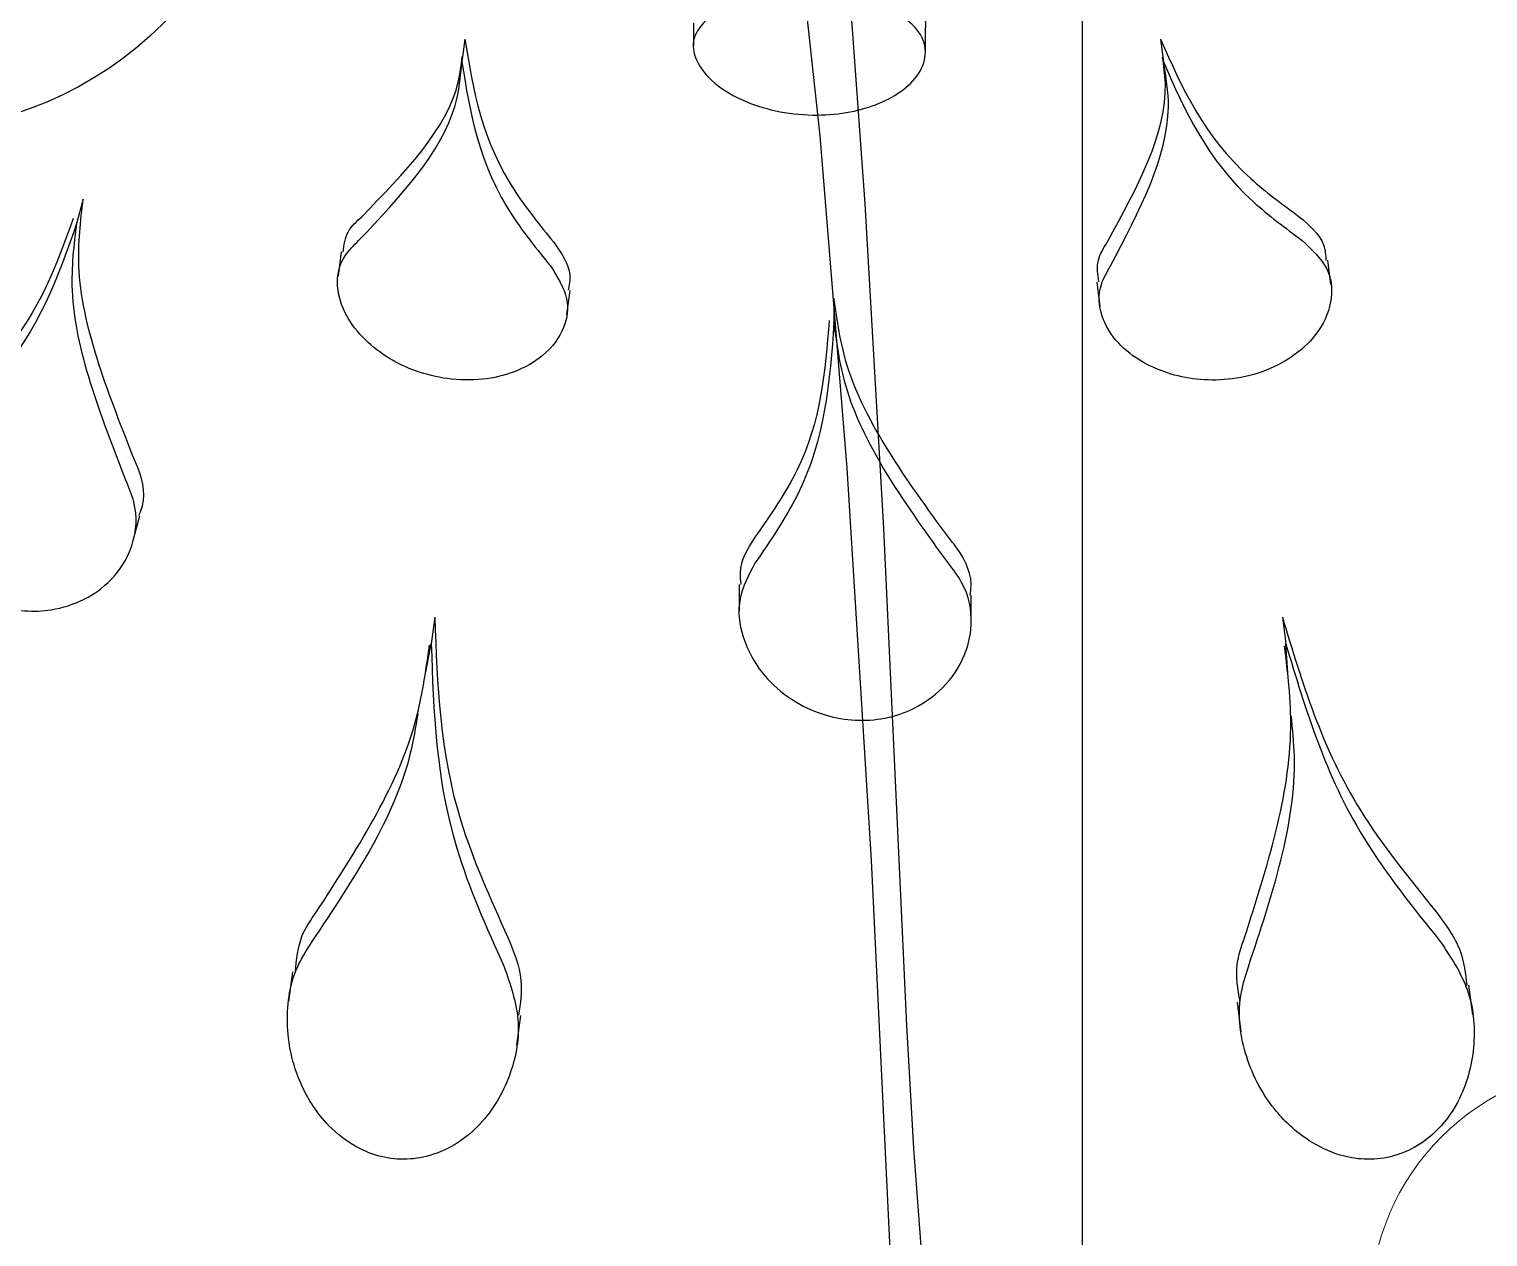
# Model space of a CAD drawing. Header units: millimetres. Extents: x 12325263 to 13848842, y -1463133 to 573208.
# Drawn here: x 12570216.36 to 12570228.37, y -836614.23 to -836604.29 of the extents above; entities that cross this region are included whole.
import ezdxf
from ezdxf.xclip import XClip

# ---------------------------------------------------------------- set-up
doc = ezdxf.new("R2010")
doc.units = ezdxf.units.MM
doc.header["$LTSCALE"] = 1000
doc.header["$XCLIPFRAME"] = 0
doc.linetypes.add('HIDDEN', pattern=[9.525, 6.35, -3.175])
for name, color, linetype in [('fur202301', 252, 'Continuous'), ('WALL', 5, 'Continuous'), ('WALL-SHATCH', 8, 'Continuous'), ('建筑-楼板开洞', 251, 'Continuous')]:
    doc.layers.add(name, color=color, linetype=linetype)

# ---------------------------------------------------------------- blocks, each defined once
blk = doc.blocks.new('adgshg13-A$C7F010FC0')
at = {"layer": 'WALL-SHATCH'}
h = blk.add_hatch(color=256, dxfattribs=at)
h.dxf.hatch_style = 1
h.paths.add_polyline_path([(-60384.171, -16880.895), (-763.165, 197.479), (12587.619, -13153.304), (12587.619, -157996.02), (-162964.851, -188820.432), (-171262.381, -180522.901), (-171262.381, -31310.898), (-150707.191, -10755.708), (-131860.078, -7980.895), (-99162.381, -7980.895), (-99162.381, -4980.895), (-76620.428, -4980.895), (-70107.652, -16880.895)], flags=16)
h.paths.add_polyline_path([(-60091.229, -16380.895), (-646.877, 646.877), (12987.619, -12987.619), (12987.619, -158331.905), (-163100.584, -189250.384), (-171662.381, -180688.586), (-171662.381, -31145.213), (-150777.896, -10260.728), (-131896.687, -7480.895), (-99562.381, -7480.895), (-99562.381, -4580.895), (-76365.552, -4580.895), (-69907.506, -16380.895)])
blk = doc.blocks.new('A$C4C7A72D3')
at = {"layer": 'WALL', "color": 1}
blk.add_blockref('adgshg13-A$C7F010FC0', (210433.012, 205503.569), dxfattribs=at)
blk = doc.blocks.new('asdgaga3w6jka3eyk7a3ek')
at = {"lineweight": 0}
blk.add_circle((5807.093, 859.202), 2, dxfattribs=at)
blk = doc.blocks.new('asdgag波混去水-B')
at = {"layer": 'fur202301'}
for centre, radius in [((0, 0), 52.5), ((0, 0), 40), ((-19.799, 19.799), 3)]:
    blk.add_circle(centre, radius, dxfattribs=at)
blk = doc.blocks.new('asdgag2019070316031892482')
at = {"color": 1, "linetype": 'HIDDEN', "lineweight": 0}
blk.add_blockref('asdgaga3w6jka3eyk7a3ek', (-4068.821, -1261.535), dxfattribs=at)
at = {"lineweight": 0, "xscale": -1}
blk.add_blockref('asdgag波混去水-B', (1705.779, -408.065), dxfattribs=at)
blk = doc.blocks.new('asdgag2019070515155847995')
at = {"color": 1}
for p, q in [((137.71, -419.733), (137.516, -419.681)), ((134.892, -420.142), (135.104, -420.199)), ((131.35, -421.455), (131.105, -421.423)), ((137.275, -421.857), (137.076, -421.831)), ((133.817, -422.555), (134.05, -422.599)), ((134.268, -422.628), (134.05, -422.599)), ((139.027, -422.876), (138.839, -422.851)), ((130.746, -423.303), (130.991, -423.335)), ((136.759, -423.716), (136.958, -423.742)), ((139.158, -424.757), (138.971, -424.757)), ((134.538, -425.134), (134.321, -425.134)), ((136.895, -425.915), (136.694, -425.915)), ((138.917, -426.668), (139.105, -426.668)), ((134.232, -427.045), (134.451, -427.045)), ((160.817, -427.96), (126.179, -427.96)), ((137.026, -428.079), (136.827, -428.105)), ((139.027, -428.605), (138.839, -428.629)), ((131.101, -429.235), (130.856, -429.267)), ((133.81, -429.654), (134.05, -429.636)), ((134.268, -429.608), (134.05, -429.636)), ((137.008, -430.008), (137.207, -429.982)), ((130.995, -431.176), (131.24, -431.144))]:
    blk.add_line(p, q, dxfattribs=at)
at = {"color": 1, "flags": 128}
for points in [[(143.494, -424.781), (143.081, -425.047), (142.053, -425.309), (140.427, -425.561), (138.229, -425.799), (135.495, -426.021), (132.269, -426.221), (128.605, -426.398), (124.561, -426.547)], [(146.03, -425.005), (145.647, -425.216), (144.843, -425.424), (143.626, -425.625), (142.011, -425.818), (140.018, -426), (137.671, -426.169), (134.999, -426.322), (132.035, -426.459)], [(132.035, -426.459), (130.907, -426.511), (129.896, -426.57), (129.017, -426.635), (128.281, -426.705), (127.698, -426.78), (127.275, -426.857), (127.02, -426.937), (126.934, -427.018)]]:
    blk.add_lwpolyline(points, dxfattribs=at)
blk.add_open_spline([(141.688, -389.994), (141.522, -390.072), (140.258, -390.667), (138.035, -392.05), (135.059, -394.142), (132.291, -396.511), (129.736, -399.105), (127.418, -401.913), (125.353, -404.911), (123.557, -408.078), (122.043, -411.388), (120.824, -414.817), (119.908, -418.339), (119.302, -421.928), (119.011, -425.555), (119.038, -429.194), (119.381, -432.816), (120.038, -436.395), (121.004, -439.904), (122.272, -443.315), (123.833, -446.603), (125.674, -449.743), (127.781, -452.711), (130.139, -455.484), (132.73, -458.043), (135.533, -460.366), (138.529, -462.437), (141.693, -464.24), (145.003, -465.761), (148.432, -466.989), (151.956, -467.914), (155.546, -468.529), (159.177, -468.83), (162.821, -468.814), (166.449, -468.482), (170.034, -467.835), (173.55, -466.879), (176.969, -465.622), (180.266, -464.072), (183.415, -462.241), (186.392, -460.144), (189.176, -457.795), (191.744, -455.214), (194.078, -452.419), (196.159, -449.433), (197.973, -446.276), (199.504, -442.974), (200.742, -439.552), (201.678, -436.035), (202.303, -432.45), (202.614, -428.824), (202.608, -425.185), (202.285, -421.561), (201.648, -417.978), (200.7, -414.464), (199.451, -411.046), (197.909, -407.75), (196.085, -404.6), (193.994, -401.62), (191.651, -398.834), (189.074, -396.262), (186.285, -393.92), (183.295, -391.846), (180.783, -390.344), (179.228, -389.639), (178.777, -389.435)], degree=3, knots=[0, 0, 0, 0, 0.002464, 0.018712, 0.034959, 0.051206, 0.067452, 0.083698, 0.099943, 0.116187, 0.132431, 0.148674, 0.164917, 0.181159, 0.197401, 0.213642, 0.229884, 0.246125, 0.262366, 0.278608, 0.29485, 0.311092, 0.327334, 0.343577, 0.359821, 0.376065, 0.39231, 0.408556, 0.424802, 0.441049, 0.457296, 0.473544, 0.489792, 0.506041, 0.52229, 0.538538, 0.554787, 0.571035, 0.587284, 0.603532, 0.619779, 0.636026, 0.652272, 0.668518, 0.684763, 0.701007, 0.717251, 0.733494, 0.749737, 0.765979, 0.782221, 0.798462, 0.814704, 0.830945, 0.847186, 0.863428, 0.87967, 0.895912, 0.912154, 0.928397, 0.944641, 0.960885, 0.97713, 0.993376, 1, 1, 1, 1])
at = {"color": 1}
for points, knots in [([(135.808, -418.545), (135.731, -418.471), (135.577, -418.322), (135.249, -418.274), (134.921, -418.357), (134.646, -418.552), (134.468, -418.772), (134.358, -419.008), (134.312, -419.248), (134.324, -419.503), (134.415, -419.775), (134.603, -420.011), (134.88, -420.164), (135.157, -420.184), (135.336, -420.109), (135.395, -420.084)], [0, 0, 0, 0, 0.098479, 0.195709, 0.307327, 0.381692, 0.439818, 0.489234, 0.538746, 0.586653, 0.65371, 0.743395, 0.835237, 0.94536, 1, 1, 1, 1]), ([(137.516, -419.681), (137.073, -419.525), (136.452, -419.308), (135.951, -418.715), (135.808, -418.545)], [0, 0, 0, 0, 0.714364, 1, 1, 1, 1]), ([(137.551, -419.65), (137.165, -419.512), (136.606, -419.311), (136.155, -418.77), (136.015, -418.601)], [0, 0, 0, 0, 0.687965, 1, 1, 1, 1]), ([(135.395, -420.084), (135.935, -419.874), (136.69, -419.58), (137.333, -419.658), (137.516, -419.681)], [0, 0, 0, 0, 0.7146561, 1, 1, 1, 1]), ([(135.602, -420.139), (136.14, -419.928), (136.89, -419.633), (137.529, -419.711), (137.71, -419.733)], [0, 0, 0, 0, 0.716417, 1, 1, 1, 1]), ([(135.106, -420.191), (135.119, -420.197), (135.238, -420.254), (135.415, -420.223), (135.568, -420.154), (135.602, -420.139)], [0, 0, 0, 0, 0.0852347, 0.7974183, 1, 1, 1, 1]), ([(131.392, -423.199), (131.247, -423.249), (130.956, -423.35), (130.511, -423.274), (130.155, -423.08), (129.928, -422.819), (129.824, -422.579), (129.797, -422.348), (129.834, -422.134), (129.936, -421.917), (130.131, -421.689), (130.477, -421.477), (130.935, -421.383), (131.338, -421.448), (131.539, -421.58), (131.6, -421.619)], [0, 0, 0, 0, 0.108637, 0.219395, 0.32845, 0.395395, 0.445683, 0.485596, 0.525651, 0.563113, 0.618508, 0.70153, 0.822656, 0.946579, 1, 1, 1, 1]), ([(131.347, -421.48), (131.45, -421.489), (131.629, -421.505), (131.778, -421.608), (131.84, -421.651)], [0, 0, 0, 0, 0.579469, 1, 1, 1, 1]), ([(131.6, -421.619), (132.11, -421.96), (132.722, -422.368), (133.365, -422.472), (133.472, -422.49)], [0, 0, 0, 0, 0.832855, 1, 1, 1, 1]), ([(131.84, -421.651), (132.348, -421.981), (133.065, -422.447), (133.819, -422.553), (134.038, -422.584)], [0, 0, 0, 0, 0.70912, 1, 1, 1, 1]), ([(137.16, -423.58), (137.07, -423.637), (136.902, -423.744), (136.64, -423.706), (136.427, -423.552), (136.283, -423.303), (136.216, -423.026), (136.22, -422.74), (136.286, -422.472), (136.398, -422.238), (136.556, -422.036), (136.762, -421.878), (137.006, -421.806), (137.221, -421.85), (137.328, -421.96), (137.368, -422)], [0, 0, 0, 0, 0.1046714, 0.1955469, 0.2964493, 0.3737678, 0.4371776, 0.5009111, 0.5571344, 0.612971, 0.6757655, 0.7507263, 0.8402564, 0.9403537, 1, 1, 1, 1]), ([(137.273, -421.874), (137.332, -421.88), (137.442, -421.892), (137.526, -421.984), (137.565, -422.026)], [0, 0, 0, 0, 0.536329, 1, 1, 1, 1]), ([(137.368, -422), (137.731, -422.343), (138.205, -422.791), (138.719, -422.84), (138.839, -422.851)], [0, 0, 0, 0, 0.7655235, 1, 1, 1, 1]), ([(137.565, -422.026), (137.925, -422.377), (138.35, -422.792), (138.813, -422.845), (138.884, -422.854)], [0, 0, 0, 0, 0.845886, 1, 1, 1, 1]), ([(134.05, -422.599), (133.495, -422.617), (132.628, -422.646), (131.718, -423.052), (131.392, -423.199)], [0, 0, 0, 0, 0.6405383, 1, 1, 1, 1]), ([(134.268, -422.628), (133.715, -422.647), (132.855, -422.677), (131.954, -423.085), (131.632, -423.23)], [0, 0, 0, 0, 0.6431329, 1, 1, 1, 1]), ([(138.839, -422.851), (138.419, -422.918), (137.87, -423.006), (137.295, -423.47), (137.16, -423.58)], [0, 0, 0, 0, 0.765145, 1, 1, 1, 1]), ([(139.027, -422.876), (138.608, -422.943), (138.062, -423.032), (137.49, -423.497), (137.357, -423.605)], [0, 0, 0, 0, 0.7663697, 1, 1, 1, 1]), ([(131.632, -423.23), (131.515, -423.278), (131.303, -423.364), (131.089, -423.332), (130.993, -423.317)], [0, 0, 0, 0, 0.553645, 1, 1, 1, 1]), ([(137.357, -423.605), (137.267, -423.669), (137.134, -423.762), (137.002, -423.735), (136.96, -423.726)], [0, 0, 0, 0, 0.681096, 1, 1, 1, 1]), ([(139.212, -424.887), (139.16, -424.839), (139.057, -424.744), (138.871, -424.757), (138.683, -424.887), (138.526, -425.128), (138.428, -425.428), (138.392, -425.731), (138.414, -426.021), (138.483, -426.273), (138.594, -426.482), (138.746, -426.633), (138.927, -426.688), (139.091, -426.631), (139.178, -426.522), (139.212, -426.48)], [0, 0, 0, 0, 0.08588, 0.171606, 0.263059, 0.354641, 0.424296, 0.494216, 0.557553, 0.619915, 0.687434, 0.764042, 0.850534, 0.942861, 1, 1, 1, 1]), ([(134.712, -425.264), (134.616, -425.213), (134.426, -425.11), (134.091, -425.148), (133.791, -425.313), (133.572, -425.574), (133.456, -425.832), (133.411, -426.089), (133.428, -426.333), (133.507, -426.576), (133.668, -426.815), (133.915, -426.994), (134.227, -427.069), (134.505, -427.016), (134.661, -426.897), (134.712, -426.857)], [0, 0, 0, 0, 0.098479, 0.195709, 0.307327, 0.381692, 0.439818, 0.489234, 0.538746, 0.586653, 0.65371, 0.743395, 0.835237, 0.94536, 1, 1, 1, 1]), ([(134.926, -425.264), (134.832, -425.204), (134.708, -425.126), (134.57, -425.145), (134.538, -425.149)], [0, 0, 0, 0, 0.765198, 1, 1, 1, 1]), ([(136.694, -425.915), (136.216, -425.881), (135.546, -425.832), (134.898, -425.391), (134.712, -425.264)], [0, 0, 0, 0, 0.714364, 1, 1, 1, 1]), ([(136.71, -425.875), (136.296, -425.843), (135.693, -425.795), (135.109, -425.391), (134.926, -425.264)], [0, 0, 0, 0, 0.686867, 1, 1, 1, 1]), ([(134.712, -426.857), (135.187, -426.514), (135.852, -426.033), (136.507, -425.941), (136.694, -425.915)], [0, 0, 0, 0, 0.7146561, 1, 1, 1, 1]), ([(134.926, -426.857), (135.399, -426.513), (136.059, -426.033), (136.71, -425.941), (136.895, -425.915)], [0, 0, 0, 0, 0.716417, 1, 1, 1, 1]), ([(139.105, -426.666), (139.106, -426.667), (139.172, -426.688), (139.278, -426.626), (139.364, -426.52), (139.398, -426.48)], [0, 0, 0, 0, 0.015357, 0.6229333, 1, 1, 1, 1]), ([(134.451, -427.037), (134.466, -427.039), (134.598, -427.063), (134.765, -426.987), (134.897, -426.881), (134.926, -426.857)], [0, 0, 0, 0, 0.0879871, 0.7980278, 1, 1, 1, 1]), ([(137.368, -429.772), (137.294, -429.851), (137.156, -429.999), (136.888, -430.03), (136.638, -429.937), (136.431, -429.734), (136.292, -429.484), (136.221, -429.207), (136.216, -428.93), (136.265, -428.676), (136.367, -428.439), (136.53, -428.233), (136.751, -428.1), (136.975, -428.086), (137.11, -428.164), (137.16, -428.193)], [0, 0, 0, 0, 0.104671, 0.195547, 0.296449, 0.373768, 0.437178, 0.500911, 0.557134, 0.612971, 0.675766, 0.750726, 0.840256, 0.940354, 1, 1, 1, 1]), ([(137.028, -428.096), (137.088, -428.087), (137.2, -428.07), (137.307, -428.136), (137.357, -428.167)], [0, 0, 0, 0, 0.536329, 1, 1, 1, 1]), ([(137.16, -428.193), (137.608, -428.429), (138.194, -428.737), (138.717, -428.65), (138.839, -428.629)], [0, 0, 0, 0, 0.765523, 1, 1, 1, 1]), ([(137.357, -428.167), (137.804, -428.412), (138.334, -428.701), (138.807, -428.631), (138.879, -428.621)], [0, 0, 0, 0, 0.845886, 1, 1, 1, 1]), ([(138.839, -428.629), (138.441, -428.804), (137.919, -429.033), (137.473, -429.631), (137.368, -429.772)], [0, 0, 0, 0, 0.765145, 1, 1, 1, 1]), ([(139.027, -428.605), (138.629, -428.78), (138.111, -429.008), (137.668, -429.606), (137.565, -429.746)], [0, 0, 0, 0, 0.76637, 1, 1, 1, 1]), ([(131.6, -430.907), (131.472, -430.993), (131.212, -431.167), (130.758, -431.209), (130.359, -431.115), (130.069, -430.922), (129.904, -430.717), (129.818, -430.501), (129.798, -430.284), (129.841, -430.048), (129.973, -429.778), (130.256, -429.482), (130.679, -429.273), (131.09, -429.231), (131.322, -429.306), (131.392, -429.328)], [0, 0, 0, 0, 0.108637, 0.219395, 0.32845, 0.395395, 0.445683, 0.485596, 0.525651, 0.563113, 0.618508, 0.70153, 0.822656, 0.946579, 1, 1, 1, 1]), ([(131.105, -429.26), (131.208, -429.242), (131.387, -429.21), (131.559, -429.271), (131.632, -429.297)], [0, 0, 0, 0, 0.579469, 1, 1, 1, 1]), ([(131.632, -429.297), (132.216, -429.483), (133.04, -429.746), (133.807, -429.653), (134.031, -429.626)], [0, 0, 0, 0, 0.7091197, 1, 1, 1, 1]), ([(131.392, -429.328), (131.98, -429.524), (132.688, -429.76), (133.348, -429.692), (133.46, -429.681)], [0, 0, 0, 0, 0.830539, 1, 1, 1, 1]), ([(134.05, -429.636), (133.51, -429.799), (132.666, -430.052), (131.882, -430.681), (131.6, -430.907)], [0, 0, 0, 0, 0.640538, 1, 1, 1, 1]), ([(134.268, -429.608), (133.73, -429.77), (132.894, -430.023), (132.117, -430.652), (131.84, -430.876)], [0, 0, 0, 0, 0.643133, 1, 1, 1, 1]), ([(137.565, -429.746), (137.492, -429.831), (137.386, -429.956), (137.249, -429.964), (137.205, -429.967)], [0, 0, 0, 0, 0.681096, 1, 1, 1, 1]), ([(131.84, -430.876), (131.738, -430.952), (131.553, -431.091), (131.335, -431.115), (131.238, -431.126)], [0, 0, 0, 0, 0.553645, 1, 1, 1, 1])]:
    blk.add_open_spline(points, degree=3, knots=knots, dxfattribs=at)
blk = doc.blocks.new('sdfgsdffhg')
at = {"layer": 'fur202301', "xscale": -1, "rotation": 90}
blk.add_blockref('asdgag2019070316031892482', (-11256.826, 39180.258, 0), dxfattribs=at)
at = {"layer": 'fur202301', "rotation": 90}
blk.add_blockref('asdgag2019070515155847995', (-11286.825, 37313.408, 0), dxfattribs=at)

msp = doc.modelspace()

# ---------------------------------------------------------------- block references
ref = msp.add_blockref('A$C4C7A72D3', (12385714.853, -906209.521), dxfattribs=dict(rotation=350.041249254255))
XClip(ref).set_block_clipping_path([(223442.8584877662, 85923.1187333744), (220542.7961432356, 85923.1422391906), (220542.8579492103, 89292.823275506), (211526.9150355905, 89292.8101311298), (210631.4331447985, 94392.8080583527), (206113.3685902953, 94392.8025418455), (206001.4315187763, 95030.3127344656), (204376.2826588508, 94744.9613686837), (203364.4570056833, 100506.9030052917), (197947.3947122637, 99555.7482674252), (192482.3428474721, 130679.4765393781), (190118.7804593667, 130264.4504016289), (191623.4071957469, 121695.6427078634), (177046.6486519482, 119136.2011700841), (175707.6223907359, 126760.8483765714), (173902.988371335, 128026.4039125028), (169528.3854461554, 127258.2903269802), (169070.0967394859, 129868.3614864857), (163308.2517458182, 128856.6693391807), (163766.52659606, 126246.6171700556), (159679.1795131005, 125528.9180921423), (170669.6888374612, 62935.797914044), (167222.1989369914, 62330.4650948944), (167939.7759490944, 58243.6808593175), (171386.9528796654, 58848.2912487988), (172857.0656793863, 50477.0032648193), (165962.5026008021, 49266.4230898353), (168037.7813034765, 37447.1796448426), (140649.9584970828, 32638.2390106404), (115387.9799239188, 28202.5781787895), (95598.7254695911, 140907.4332163476), (226939.476109907, 163968.8668500402), (240128.6952811591, 88852.8973128139)])

# ---------------------------------------------------------------- next in the draw order: hatches: boundary and pattern name
at = {"layer": '建筑-楼板开洞'}
h = msp.add_hatch(dxfattribs=at)
h.set_pattern_fill('DASH', color=256, scale=500)
h.set_pattern_definition([(0, (0, 0), (476.25, 476.25), [476.25, -476.25])])
h.paths.add_polyline_path([(12597696.741, -842386.786), (12590696.811, -842386.901), (12590697.067, -843986.786), (12595796.811, -843986.852), (12595797.067, -849736.852), (12588796.811, -849736.786), (12588796.811, -851936.786), (12564896.811, -851936.786), (12564896.811, -816186.786), (12568846.811, -816186.786), (12568846.811, -816040), (12568846.811, -807536.786), (12574696.829, -807536.802), (12574696.771, -810386.786), (12575896.811, -810386.786), (12579055.235, -810386.784), (12580496.915, -811828.207), (12580696.915, -819086.85), (12595696.917, -819086.721), (12595696.898, -812786.786), (12597696.659, -812786.786)])

# ---------------------------------------------------------------- next in the draw order: block references
msp.add_blockref('sdfgsdffhg', (12581083.899, -874056.804, 0))

doc.saveas('drawing.dxf')
